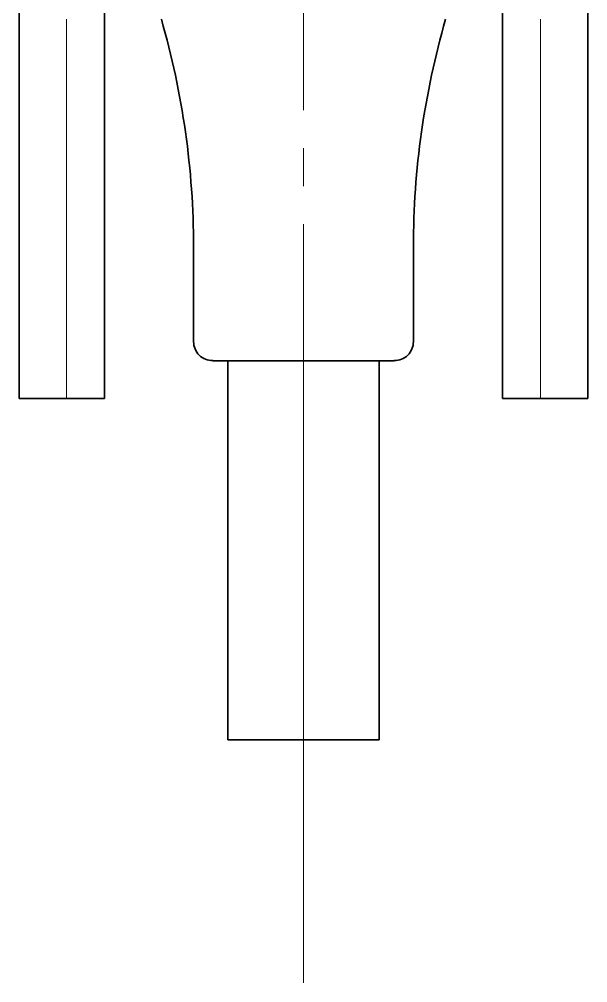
# Model space of a CAD drawing. Header units: millimetres. Extents: x 5606 to 13175, y -3239 to -2051.
# Drawn here: x 5892.2 to 5907.2, y -2444.18 to -2418.78 of the extents above; entities that cross this region are included whole.
import ezdxf

# ---------------------------------------------------------------- set-up
doc = ezdxf.new("R2010")
doc.units = ezdxf.units.MM
doc.linetypes.add('CENTER-HOKUTO', pattern=[23, 20, -1, 1, -1])
doc.linetypes.add('HIDDEN-HOKUTO', pattern=[3.8, 2.5, -1.3])
doc.layers.add('AM_7', color=2, linetype='CENTER-HOKUTO', lineweight=30)
doc.layers.add('AM_HID', color=1, linetype='HIDDEN-HOKUTO', lineweight=25)

msp = doc.modelspace()

# ---------------------------------------------------------------- linework, layer by layer
at = {"color": 7, "lineweight": 35}
for p, q in [((5892.198, -2400.784), (5892.198, -2428.784)), ((5907.198, -2400.784), (5907.198, -2428.784))]:
    msp.add_line(p, q, dxfattribs=at)
at = {"color": 7, "lineweight": 35, "ltscale": 0.45}
for p, q in [((5894.448, -2410.784), (5894.448, -2428.784)), ((5904.948, -2410.784), (5904.948, -2428.784))]:
    msp.add_line(p, q, dxfattribs=at)
at = {"color": 7, "lineweight": 35, "ltscale": 0.0625}
for p, q in [((5896.798, -2427.284), (5896.798, -2424.784)), ((5902.598, -2427.284), (5902.598, -2424.784))]:
    msp.add_line(p, q, dxfattribs=at)
at = {"color": 7, "lineweight": 35, "ltscale": 0.05986}
for p, q in [((5899.698, -2427.784), (5897.303, -2427.784)), ((5902.092, -2427.784), (5899.698, -2427.784))]:
    msp.add_line(p, q, dxfattribs=at)
at = {"color": 7, "lineweight": 35, "ltscale": 0.25}
for p, q in [((5897.698, -2437.784), (5897.698, -2427.784)), ((5901.698, -2437.784), (5901.698, -2427.784))]:
    msp.add_line(p, q, dxfattribs=at)
at = {"color": 7, "lineweight": 35, "ltscale": 0.05625}
for p, q in [((5892.198, -2428.784), (5894.448, -2428.784)), ((5904.948, -2428.784), (5907.198, -2428.784))]:
    msp.add_line(p, q, dxfattribs=at)
at = {"color": 7, "lineweight": 35, "ltscale": 0.025}
msp.add_line((5905.948, -2428.784), (5904.948, -2428.784), dxfattribs=at)
at = {"color": 7, "lineweight": 35, "ltscale": 0.05}
for p, q in [((5899.698, -2437.784), (5897.698, -2437.784)), ((5901.698, -2437.784), (5899.698, -2437.784))]:
    msp.add_line(p, q, dxfattribs=at)
at = {"color": 7, "lineweight": 35}
for centre, radius, start, end in [((5875.196, -2424.784), 21.601, 0, 16.1265), ((5924.199, -2424.784), 21.601, 163.8735, 180), ((5897.298, -2427.283), 0.5, 180.0029, 270.6368), ((5902.098, -2427.283), 0.5, 269.3632, 359.9971)]:
    msp.add_arc(centre, radius, start, end, dxfattribs=at)
at = {"layer": 'AM_7', "color": 2, "lineweight": 13}
msp.add_line((5899.698, -2444.184), (5899.698, -2367.384), dxfattribs=at)
at = {"layer": 'AM_HID', "color": 1, "lineweight": 13, "ltscale": 4}
for p, q in [((5893.448, -2428.784), (5893.448, -2374.284)), ((5905.948, -2428.784), (5905.948, -2374.284))]:
    msp.add_line(p, q, dxfattribs=at)

doc.saveas('drawing.dxf')
